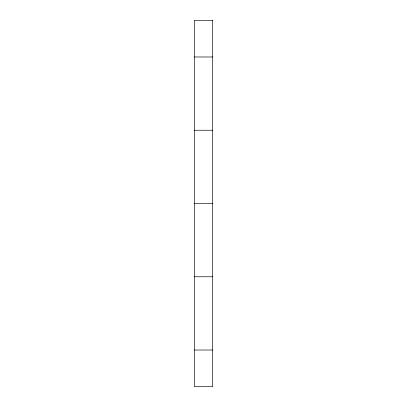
<?xml version="1.0" encoding="UTF-8"?>
<svg xmlns="http://www.w3.org/2000/svg" width="407" height="407" viewBox="0 0 407 407"><rect width="100%" height="100%" fill="white"/><g stroke="black" fill="none" stroke-linecap="round" stroke-linejoin="round"><path stroke-width="0.61" d="M194.343 56.98L212.658 56.98M194.343 130.24L212.658 130.24M194.343 203.5L212.658 203.5M194.343 276.76L212.658 276.76M194.343 350.02L212.658 350.02M212.658 20.35L194.343 20.35L194.343 386.65L212.658 386.65L212.658 20.35"/></g></svg>
